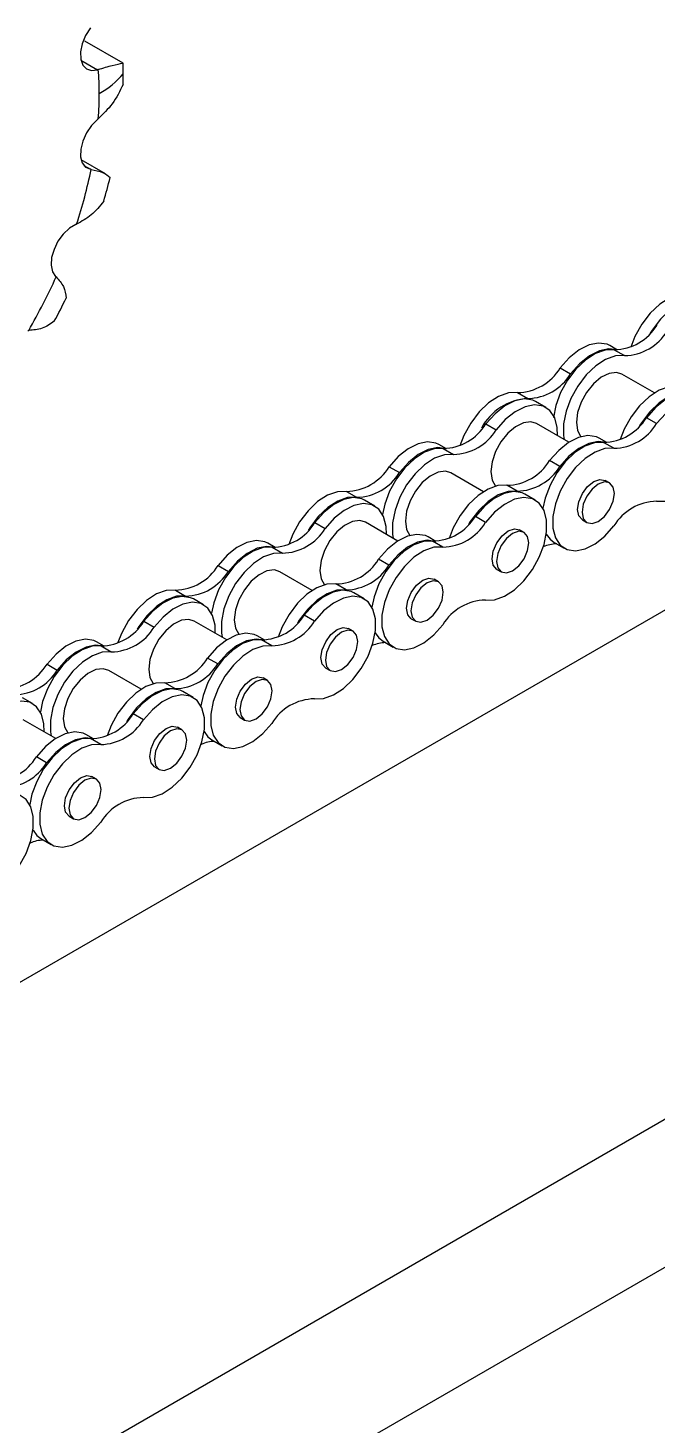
# Model space of a CAD drawing. Header units: metres. Extents: x 0 to 21025, y 0 to 14850.
# Drawn here: x 14241.8 to 14307.8, y 5407.3 to 5554 of the extents above; entities that cross this region are included whole.
import ezdxf

# ---------------------------------------------------------------- set-up
doc = ezdxf.new("R2010")
doc.units = ezdxf.units.M
doc.header["$LTSCALE"] = 25
doc.layers.add('SL4', color=4, linetype='Continuous')

msp = doc.modelspace()

# ---------------------------------------------------------------- linework, layer by layer
at = {"layer": 'SL4'}
for p, q in [((14239.99, 5399.793), (14908.207, 5785.547)), ((14920.057, 5776.834), (14246.725, 5388.128)), ((14193.692, 5426.521), (14752.134, 5748.903)), ((14251.784, 5550.313), (14247.763, 5552.634)), ((14247.347, 5550.626), (14249.087, 5549.621)), ((14249.923, 5538.684), (14247.368, 5540.159)), ((14247.651, 5539.575), (14248.352, 5539.17)), ((14303.681, 5520.189), (14302.881, 5520.651)), ((14303.349, 5520.217), (14304.424, 5519.597)), ((14297.676, 5518.307), (14298.751, 5517.687)), ((14307.565, 5515.683), (14304.158, 5517.65)), ((14293.186, 5515.715), (14294.261, 5515.095)), ((14296.158, 5514.163), (14295.083, 5514.784)), ((14307.798, 5512.464), (14306.723, 5513.085)), ((14289.878, 5512.441), (14290.953, 5511.82)), ((14298.585, 5510.499), (14295.178, 5512.466)), ((14285.72, 5509.821), (14284.921, 5510.282)), ((14302.565, 5510.465), (14301.765, 5510.926)), ((14303.308, 5509.872), (14302.233, 5510.493)), ((14285.388, 5509.849), (14286.463, 5509.228)), ((14279.716, 5507.939), (14280.791, 5507.319)), ((14289.605, 5505.315), (14286.198, 5507.282)), ((14297.635, 5507.963), (14296.56, 5508.583)), ((14293.145, 5505.371), (14292.07, 5505.991)), ((14302.858, 5506.229), (14302.392, 5506.498)), ((14275.226, 5505.347), (14276.3, 5504.726)), ((14278.197, 5503.795), (14277.123, 5504.415)), ((14295.042, 5504.439), (14293.967, 5505.06)), ((14271.918, 5502.072), (14272.993, 5501.452)), ((14280.624, 5500.131), (14277.218, 5502.098)), ((14289.837, 5502.096), (14288.763, 5502.716)), ((14293.878, 5501.045), (14293.412, 5501.314)), ((14299.994, 5502.344), (14300.46, 5502.075)), ((14267.76, 5499.452), (14266.96, 5499.914)), ((14284.604, 5500.096), (14283.805, 5500.558)), ((14285.347, 5499.504), (14284.272, 5500.124)), ((14297.028, 5499.99), (14298.103, 5499.369)), ((14267.428, 5499.48), (14268.503, 5498.86)), ((14261.755, 5497.571), (14262.83, 5496.95)), ((14271.644, 5494.947), (14268.237, 5496.913)), ((14279.675, 5497.594), (14278.6, 5498.215)), ((14291.014, 5497.16), (14291.479, 5496.891)), ((14275.185, 5495.002), (14274.11, 5495.623)), ((14284.897, 5495.861), (14284.432, 5496.13)), ((14257.265, 5494.979), (14258.34, 5494.358)), ((14260.237, 5493.427), (14259.162, 5494.047)), ((14277.082, 5494.071), (14276.007, 5494.691)), ((14253.957, 5491.704), (14255.032, 5491.083)), ((14262.664, 5489.762), (14259.257, 5491.729)), ((14271.877, 5491.728), (14270.802, 5492.348)), ((14282.033, 5491.975), (14282.499, 5491.707)), ((14266.644, 5489.728), (14265.844, 5490.19)), ((14267.387, 5489.136), (14266.312, 5489.756)), ((14275.917, 5490.677), (14275.452, 5490.946)), ((14279.068, 5489.621), (14280.142, 5489.001)), ((14249.799, 5489.084), (14249, 5489.545)), ((14249.467, 5489.112), (14250.542, 5488.491)), ((14243.795, 5487.202), (14244.87, 5486.582)), ((14261.714, 5487.226), (14260.639, 5487.846)), ((14273.053, 5486.791), (14273.519, 5486.522)), ((14253.684, 5484.578), (14250.277, 5486.545)), ((14257.224, 5484.634), (14256.149, 5485.254)), ((14266.937, 5485.493), (14266.471, 5485.761)), ((14259.121, 5483.702), (14258.046, 5484.323)), ((14242.276, 5483.058), (14241.202, 5483.679)), ((14244.703, 5479.394), (14241.297, 5481.361)), ((14253.916, 5481.359), (14252.842, 5481.98)), ((14264.073, 5481.607), (14264.539, 5481.338)), ((14248.683, 5479.36), (14247.884, 5479.821)), ((14249.426, 5478.767), (14248.351, 5479.388)), ((14257.957, 5480.308), (14257.491, 5480.577)), ((14261.107, 5479.253), (14262.182, 5478.633)), ((14243.754, 5476.858), (14242.679, 5477.478)), ((14255.093, 5476.423), (14255.558, 5476.154)), ((14248.976, 5475.124), (14248.511, 5475.393)), ((14246.112, 5471.239), (14246.578, 5470.97)), ((14243.147, 5468.885), (14244.221, 5468.264))]:
    msp.add_line(p, q, dxfattribs=at)
at = {"layer": 'SL4', "flags": 128}
for points in [[(14248.352, 5554.009), (14247.844, 5553.207), (14247.486, 5552.344), (14247.309, 5551.493), (14247.327, 5550.728), (14247.54, 5550.114), (14247.928, 5549.705), (14248.459, 5549.536), (14249.087, 5549.621)], [(14249.087, 5544.406), (14248.459, 5543.766), (14247.928, 5542.984), (14247.54, 5542.127), (14247.327, 5541.268), (14247.309, 5540.482), (14247.486, 5539.836), (14247.844, 5539.386), (14248.352, 5539.17)], [(14246.807, 5533.378), (14246.136, 5532.977), (14245.496, 5532.371), (14244.943, 5531.61), (14244.525, 5530.761), (14244.279, 5529.897), (14244.224, 5529.092), (14244.365, 5528.415), (14244.692, 5527.925)], [(14311.147, 5526.084), (14310.197, 5526.052), (14309.166, 5525.685), (14308.119, 5525.004), (14307.12, 5524.054), (14306.234, 5522.893), (14305.515, 5521.595), (14305.089, 5520.503)], [(14312.221, 5525.463), (14311.272, 5525.432), (14310.241, 5525.064), (14309.194, 5524.384), (14308.195, 5523.434), (14307.309, 5522.273), (14307.121, 5521.974)], [(14302.881, 5520.651), (14302.589, 5520.789), (14301.703, 5520.926), (14300.704, 5520.724), (14299.657, 5520.195), (14298.626, 5519.372), (14297.676, 5518.307)], [(14303.349, 5520.217), (14302.399, 5520.186), (14301.368, 5519.818), (14300.321, 5519.138), (14299.322, 5518.187), (14298.436, 5517.026), (14297.717, 5515.728), (14297.212, 5514.374), (14296.957, 5513.112)], [(14304.424, 5519.597), (14303.474, 5519.565), (14302.443, 5519.198), (14301.396, 5518.517), (14300.397, 5517.567), (14299.511, 5516.406), (14298.792, 5515.108), (14298.286, 5513.754), (14298.025, 5512.429), (14298.025, 5511.217), (14298.099, 5510.779)], [(14303.599, 5520.192), (14302.777, 5520.306), (14301.779, 5520.104), (14300.731, 5519.575), (14299.701, 5518.752), (14298.751, 5517.687)], [(14304.158, 5517.65), (14303.579, 5517.829), (14302.802, 5517.733), (14301.969, 5517.324), (14301.155, 5516.64), (14300.433, 5515.741), (14299.865, 5514.706), (14299.503, 5513.629), (14299.378, 5512.604)], [(14310.031, 5516.359), (14309.081, 5516.328), (14308.051, 5515.961), (14307.003, 5515.28), (14306.005, 5514.33), (14305.118, 5513.169), (14304.4, 5511.871), (14303.973, 5510.779)], [(14293.186, 5515.715), (14292.237, 5515.684), (14291.206, 5515.316), (14290.158, 5514.636), (14289.16, 5513.686), (14288.274, 5512.525), (14287.555, 5511.227), (14287.129, 5510.135)], [(14295.083, 5514.784), (14294.791, 5514.922), (14293.905, 5515.06), (14292.906, 5514.857), (14291.859, 5514.328), (14290.828, 5513.505), (14289.878, 5512.441)], [(14311.106, 5515.739), (14310.156, 5515.708), (14309.125, 5515.34), (14308.078, 5514.66), (14307.079, 5513.709), (14306.193, 5512.548), (14306.006, 5512.25)], [(14311.928, 5515.428), (14311.636, 5515.566), (14310.749, 5515.704), (14309.751, 5515.502), (14308.703, 5514.972), (14307.672, 5514.15), (14306.723, 5513.085)], [(14307.798, 5504.305), (14308.747, 5504.336), (14309.778, 5504.703), (14310.826, 5505.384), (14311.824, 5506.334), (14312.71, 5507.495), (14313.429, 5508.793), (14313.935, 5510.147), (14314.196, 5511.472), (14314.196, 5512.684), (14313.935, 5513.707), (14313.429, 5514.477), (14312.71, 5514.946), (14311.824, 5515.083), (14310.826, 5514.881), (14309.778, 5514.352), (14308.747, 5513.529), (14307.798, 5512.464)], [(14297.378, 5511.196), (14297.351, 5512.04), (14297.09, 5513.063), (14296.584, 5513.833), (14295.866, 5514.302), (14294.979, 5514.439), (14293.981, 5514.237), (14292.934, 5513.708), (14291.903, 5512.885), (14290.953, 5511.82)], [(14295.178, 5512.466), (14294.598, 5512.645), (14293.821, 5512.549), (14292.989, 5512.14), (14292.175, 5511.456), (14291.452, 5510.557), (14290.885, 5509.522), (14290.522, 5508.445), (14290.398, 5507.42)], [(14299.378, 5512.604), (14299.503, 5511.723), (14299.848, 5511.083)], [(14284.921, 5510.282), (14284.628, 5510.42), (14283.742, 5510.558), (14282.744, 5510.356), (14281.696, 5509.827), (14280.665, 5509.004), (14279.716, 5507.939)], [(14302.233, 5510.493), (14301.283, 5510.461), (14300.253, 5510.094), (14299.205, 5509.414), (14298.207, 5508.463), (14297.32, 5507.302), (14296.602, 5506.004), (14296.096, 5504.65), (14295.864, 5503.568)], [(14301.765, 5510.926), (14301.473, 5511.065), (14300.587, 5511.202), (14299.588, 5511), (14298.541, 5510.471), (14297.51, 5509.648), (14296.56, 5508.583)], [(14302.483, 5510.467), (14301.662, 5510.582), (14300.663, 5510.379), (14299.616, 5509.85), (14298.585, 5509.027), (14297.635, 5507.963)], [(14285.388, 5509.849), (14284.439, 5509.817), (14283.408, 5509.45), (14282.36, 5508.769), (14281.362, 5507.819), (14280.476, 5506.658), (14279.757, 5505.36), (14279.251, 5504.006), (14279.019, 5502.924)], [(14286.463, 5509.228), (14285.514, 5509.197), (14284.483, 5508.829), (14283.435, 5508.149), (14282.437, 5507.198), (14281.55, 5506.038), (14280.832, 5504.739), (14280.326, 5503.385), (14280.065, 5502.061), (14280.065, 5500.849), (14280.139, 5500.411)], [(14285.638, 5509.823), (14284.817, 5509.937), (14283.819, 5509.735), (14282.771, 5509.206), (14281.74, 5508.383), (14280.791, 5507.319)], [(14303.308, 5509.872), (14302.358, 5509.841), (14301.327, 5509.473), (14300.28, 5508.793), (14299.281, 5507.843), (14298.395, 5506.682), (14297.676, 5505.384), (14297.171, 5504.029), (14296.91, 5502.705), (14296.91, 5501.493), (14297.171, 5500.47), (14297.676, 5499.7), (14298.395, 5499.231), (14299.281, 5499.094), (14300.28, 5499.296), (14301.327, 5499.825), (14302.358, 5500.648), (14303.308, 5501.712)], [(14286.198, 5507.282), (14285.618, 5507.461), (14284.841, 5507.364), (14284.009, 5506.956), (14283.195, 5506.272), (14282.472, 5505.372), (14281.904, 5504.338), (14281.542, 5503.261), (14281.418, 5502.236)], [(14290.398, 5507.42), (14290.522, 5506.539), (14290.868, 5505.899)], [(14292.07, 5505.991), (14291.121, 5505.96), (14290.09, 5505.592), (14289.042, 5504.912), (14288.044, 5503.961), (14287.158, 5502.801), (14286.439, 5501.502), (14286.013, 5500.41)], [(14299.497, 5503.442), (14299.626, 5504.266), (14299.994, 5505.114), (14300.544, 5505.856), (14301.193, 5506.379), (14301.842, 5506.605), (14302.392, 5506.498)], [(14299.963, 5503.173), (14300.092, 5502.498), (14300.459, 5502.075), (14301.01, 5501.968), (14301.659, 5502.194), (14302.308, 5502.717), (14302.858, 5503.46), (14303.226, 5504.307), (14303.355, 5505.131), (14303.226, 5505.806), (14302.858, 5506.229), (14302.308, 5506.336), (14301.659, 5506.111), (14301.01, 5505.587), (14300.459, 5504.845), (14300.092, 5503.997), (14299.963, 5503.173)], [(14275.226, 5505.347), (14274.276, 5505.315), (14273.245, 5504.948), (14272.198, 5504.268), (14271.199, 5503.317), (14270.313, 5502.156), (14269.594, 5500.858), (14269.168, 5499.766)], [(14276.3, 5504.726), (14275.351, 5504.695), (14274.32, 5504.328), (14273.273, 5503.647), (14272.274, 5502.697), (14271.388, 5501.536), (14271.2, 5501.237)], [(14277.123, 5504.415), (14276.83, 5504.554), (14275.944, 5504.691), (14274.946, 5504.489), (14273.898, 5503.96), (14272.867, 5503.137), (14271.918, 5502.072)], [(14293.145, 5505.371), (14292.196, 5505.339), (14291.165, 5504.972), (14290.117, 5504.291), (14289.119, 5503.341), (14288.233, 5502.18), (14288.045, 5501.882)], [(14293.967, 5505.06), (14293.675, 5505.198), (14292.789, 5505.335), (14291.79, 5505.133), (14290.743, 5504.604), (14289.712, 5503.781), (14288.763, 5502.716)], [(14289.837, 5493.936), (14290.787, 5493.968), (14291.818, 5494.335), (14292.865, 5495.015), (14293.864, 5495.966), (14294.75, 5497.127), (14295.469, 5498.425), (14295.974, 5499.779), (14296.235, 5501.104), (14296.235, 5502.316), (14295.974, 5503.339), (14295.469, 5504.109), (14294.75, 5504.577), (14293.864, 5504.715), (14292.865, 5504.513), (14291.818, 5503.984), (14290.787, 5503.161), (14289.837, 5502.096)], [(14279.418, 5500.827), (14279.391, 5501.672), (14279.13, 5502.695), (14278.624, 5503.465), (14277.905, 5503.933), (14277.019, 5504.071), (14276.021, 5503.869), (14274.973, 5503.339), (14273.942, 5502.517), (14272.993, 5501.452)], [(14299.994, 5502.344), (14299.994, 5502.344), (14299.626, 5502.767), (14299.497, 5503.442)], [(14277.218, 5502.098), (14276.638, 5502.277), (14275.861, 5502.18), (14275.028, 5501.772), (14274.215, 5501.087), (14273.492, 5500.188), (14272.924, 5499.154), (14272.562, 5498.076), (14272.438, 5497.052)], [(14281.418, 5502.236), (14281.542, 5501.354), (14281.887, 5500.714)], [(14290.517, 5498.258), (14290.646, 5499.082), (14291.014, 5499.929), (14291.564, 5500.672), (14292.213, 5501.195), (14292.862, 5501.421), (14293.412, 5501.314)], [(14266.96, 5499.914), (14266.668, 5500.052), (14265.782, 5500.19), (14264.783, 5499.987), (14263.736, 5499.458), (14262.705, 5498.635), (14261.755, 5497.571)], [(14284.272, 5500.124), (14283.323, 5500.093), (14282.292, 5499.725), (14281.244, 5499.045), (14280.246, 5498.095), (14279.36, 5496.934), (14278.641, 5495.636), (14278.135, 5494.282), (14277.904, 5493.2)], [(14283.805, 5500.558), (14283.513, 5500.696), (14282.626, 5500.834), (14281.628, 5500.632), (14280.58, 5500.102), (14279.549, 5499.28), (14278.6, 5498.215)], [(14284.523, 5500.099), (14283.701, 5500.213), (14282.703, 5500.011), (14281.655, 5499.482), (14280.624, 5498.659), (14279.675, 5497.594)], [(14290.982, 5497.989), (14291.112, 5497.314), (14291.479, 5496.891), (14292.029, 5496.784), (14292.678, 5497.01), (14293.328, 5497.533), (14293.878, 5498.275), (14294.245, 5499.123), (14294.374, 5499.947), (14294.245, 5500.622), (14293.878, 5501.045), (14293.328, 5501.152), (14292.678, 5500.926), (14292.029, 5500.403), (14291.479, 5499.661), (14291.112, 5498.813), (14290.982, 5497.989)], [(14296.206, 5500.861), (14296.602, 5500.32), (14297.028, 5499.99)], [(14267.428, 5499.48), (14266.478, 5499.449), (14265.447, 5499.081), (14264.4, 5498.401), (14263.401, 5497.451), (14262.515, 5496.29), (14261.796, 5494.991), (14261.291, 5493.637), (14261.059, 5492.555)], [(14268.503, 5498.86), (14267.553, 5498.828), (14266.522, 5498.461), (14265.475, 5497.781), (14264.476, 5496.83), (14263.59, 5495.669), (14262.871, 5494.371), (14262.365, 5493.017), (14262.104, 5491.692), (14262.104, 5490.48), (14262.178, 5490.043)], [(14267.678, 5499.455), (14266.856, 5499.569), (14265.858, 5499.367), (14264.81, 5498.838), (14263.78, 5498.015), (14262.83, 5496.95)], [(14285.347, 5499.504), (14284.398, 5499.472), (14283.367, 5499.105), (14282.319, 5498.425), (14281.321, 5497.474), (14280.435, 5496.313), (14279.716, 5495.015), (14279.21, 5493.661), (14278.949, 5492.336), (14278.949, 5491.124), (14279.21, 5490.101), (14279.716, 5489.331), (14280.435, 5488.863), (14281.321, 5488.725), (14282.319, 5488.927), (14283.367, 5489.457), (14284.398, 5490.279), (14285.347, 5491.344)], [(14268.237, 5496.913), (14267.658, 5497.092), (14266.881, 5496.996), (14266.048, 5496.587), (14265.234, 5495.903), (14264.512, 5495.004), (14263.944, 5493.97), (14263.582, 5492.892), (14263.457, 5491.867)], [(14272.438, 5497.052), (14272.562, 5496.17), (14272.907, 5495.53)], [(14291.014, 5497.16), (14291.014, 5497.16), (14290.646, 5497.583), (14290.517, 5498.258)], [(14274.11, 5495.623), (14273.16, 5495.591), (14272.13, 5495.224), (14271.082, 5494.543), (14270.084, 5493.593), (14269.197, 5492.432), (14268.479, 5491.134), (14268.052, 5490.042)], [(14281.537, 5493.074), (14281.666, 5493.898), (14282.033, 5494.745), (14282.584, 5495.487), (14283.233, 5496.011), (14283.882, 5496.237), (14284.432, 5496.13)], [(14282.002, 5492.805), (14282.131, 5492.13), (14282.499, 5491.707), (14283.049, 5491.6), (14283.698, 5491.825), (14284.347, 5492.349), (14284.897, 5493.091), (14285.265, 5493.939), (14285.394, 5494.763), (14285.265, 5495.438), (14284.897, 5495.861), (14284.347, 5495.968), (14283.698, 5495.742), (14283.049, 5495.219), (14282.499, 5494.476), (14282.131, 5493.629), (14282.002, 5492.805)], [(14257.265, 5494.979), (14256.316, 5494.947), (14255.285, 5494.58), (14254.237, 5493.899), (14253.239, 5492.949), (14252.353, 5491.788), (14251.634, 5490.49), (14251.208, 5489.398)], [(14258.34, 5494.358), (14257.391, 5494.327), (14256.36, 5493.959), (14255.312, 5493.279), (14254.314, 5492.328), (14253.427, 5491.168), (14253.24, 5490.869)], [(14259.162, 5494.047), (14258.87, 5494.185), (14257.984, 5494.323), (14256.985, 5494.121), (14255.938, 5493.592), (14254.907, 5492.769), (14253.957, 5491.704)], [(14275.185, 5495.002), (14274.235, 5494.971), (14273.204, 5494.603), (14272.157, 5493.923), (14271.158, 5492.973), (14270.272, 5491.812), (14270.085, 5491.513)], [(14276.007, 5494.691), (14275.715, 5494.83), (14274.828, 5494.967), (14273.83, 5494.765), (14272.782, 5494.236), (14271.751, 5493.413), (14270.802, 5492.348)], [(14271.877, 5483.568), (14272.826, 5483.599), (14273.857, 5483.967), (14274.905, 5484.647), (14275.903, 5485.598), (14276.789, 5486.758), (14277.508, 5488.057), (14278.014, 5489.411), (14278.275, 5490.735), (14278.275, 5491.947), (14278.014, 5492.97), (14277.508, 5493.741), (14276.789, 5494.209), (14275.903, 5494.347), (14274.905, 5494.144), (14273.857, 5493.615), (14272.826, 5492.792), (14271.877, 5491.728)], [(14261.457, 5490.459), (14261.43, 5491.303), (14261.169, 5492.326), (14260.663, 5493.096), (14259.945, 5493.565), (14259.058, 5493.702), (14258.06, 5493.5), (14257.012, 5492.971), (14255.982, 5492.148), (14255.032, 5491.083)], [(14282.033, 5491.975), (14282.033, 5491.975), (14281.666, 5492.399), (14281.537, 5493.074)], [(14259.257, 5491.729), (14258.677, 5491.908), (14257.9, 5491.812), (14257.068, 5491.403), (14256.254, 5490.719), (14255.531, 5489.82), (14254.964, 5488.786), (14254.601, 5487.708), (14254.477, 5486.683)], [(14263.457, 5491.867), (14263.582, 5490.986), (14263.927, 5490.346)], [(14272.556, 5487.889), (14272.685, 5488.713), (14273.053, 5489.561), (14273.603, 5490.303), (14274.252, 5490.827), (14274.901, 5491.053), (14275.452, 5490.946)], [(14249, 5489.545), (14248.707, 5489.684), (14247.821, 5489.821), (14246.823, 5489.619), (14245.775, 5489.09), (14244.744, 5488.267), (14243.795, 5487.202)], [(14266.312, 5489.756), (14265.362, 5489.725), (14264.332, 5489.357), (14263.284, 5488.677), (14262.286, 5487.726), (14261.399, 5486.565), (14260.681, 5485.267), (14260.175, 5483.913), (14259.943, 5482.831)], [(14265.844, 5490.19), (14265.552, 5490.328), (14264.666, 5490.465), (14263.667, 5490.263), (14262.62, 5489.734), (14261.589, 5488.911), (14260.639, 5487.846)], [(14266.562, 5489.731), (14265.741, 5489.845), (14264.742, 5489.643), (14263.695, 5489.114), (14262.664, 5488.291), (14261.714, 5487.226)], [(14273.022, 5487.621), (14273.151, 5486.946), (14273.519, 5486.522), (14274.069, 5486.416), (14274.718, 5486.641), (14275.367, 5487.165), (14275.917, 5487.907), (14276.285, 5488.755), (14276.414, 5489.579), (14276.285, 5490.254), (14275.917, 5490.677), (14275.367, 5490.784), (14274.718, 5490.558), (14274.069, 5490.034), (14273.519, 5489.292), (14273.151, 5488.445), (14273.022, 5487.621)], [(14278.246, 5490.493), (14278.641, 5489.952), (14279.068, 5489.621)], [(14249.467, 5489.112), (14248.518, 5489.08), (14247.487, 5488.713), (14246.439, 5488.033), (14245.441, 5487.082), (14244.555, 5485.921), (14243.836, 5484.623), (14243.33, 5483.269), (14243.098, 5482.187)], [(14250.542, 5488.491), (14249.593, 5488.46), (14248.562, 5488.092), (14247.514, 5487.412), (14246.516, 5486.462), (14245.629, 5485.301), (14244.911, 5484.003), (14244.405, 5482.649), (14244.144, 5481.324), (14244.144, 5480.112), (14244.218, 5479.674)], [(14249.717, 5489.086), (14248.896, 5489.201), (14247.898, 5488.999), (14246.85, 5488.469), (14245.819, 5487.647), (14244.87, 5486.582)], [(14267.387, 5489.136), (14266.437, 5489.104), (14265.406, 5488.737), (14264.359, 5488.056), (14263.36, 5487.106), (14262.474, 5485.945), (14261.755, 5484.647), (14261.25, 5483.293), (14260.989, 5481.968), (14260.989, 5480.756), (14261.25, 5479.733), (14261.755, 5478.963), (14262.474, 5478.494), (14263.36, 5478.357), (14264.359, 5478.559), (14265.406, 5479.088), (14266.437, 5479.911), (14267.387, 5480.976)], [(14250.277, 5486.545), (14249.697, 5486.724), (14248.92, 5486.628), (14248.088, 5486.219), (14247.274, 5485.535), (14246.551, 5484.636), (14245.983, 5483.601), (14245.621, 5482.524), (14245.497, 5481.499)], [(14254.477, 5486.683), (14254.601, 5485.802), (14254.947, 5485.162)], [(14273.053, 5486.791), (14273.053, 5486.791), (14272.685, 5487.214), (14272.556, 5487.889)], [(14256.149, 5485.254), (14255.2, 5485.223), (14254.169, 5484.855), (14253.121, 5484.175), (14252.123, 5483.225), (14251.237, 5482.064), (14250.518, 5480.766), (14250.092, 5479.674)], [(14263.576, 5482.705), (14263.705, 5483.529), (14264.073, 5484.377), (14264.623, 5485.119), (14265.272, 5485.643), (14265.921, 5485.868), (14266.471, 5485.761)], [(14264.042, 5482.436), (14264.171, 5481.761), (14264.538, 5481.338), (14265.089, 5481.231), (14265.738, 5481.457), (14266.387, 5481.981), (14266.937, 5482.723), (14267.305, 5483.571), (14267.434, 5484.395), (14267.305, 5485.069), (14266.937, 5485.493), (14266.387, 5485.6), (14265.738, 5485.374), (14265.089, 5484.85), (14264.538, 5484.108), (14264.171, 5483.26), (14264.042, 5482.436)], [(14257.224, 5484.634), (14256.275, 5484.602), (14255.244, 5484.235), (14254.196, 5483.555), (14253.198, 5482.604), (14252.312, 5481.443), (14252.124, 5481.145)], [(14258.046, 5484.323), (14257.754, 5484.461), (14256.868, 5484.599), (14255.869, 5484.396), (14254.822, 5483.867), (14253.791, 5483.044), (14252.842, 5481.98)], [(14253.916, 5473.199), (14254.866, 5473.231), (14255.897, 5473.598), (14256.944, 5474.279), (14257.943, 5475.229), (14258.829, 5476.39), (14259.548, 5477.688), (14260.053, 5479.042), (14260.314, 5480.367), (14260.314, 5481.579), (14260.053, 5482.602), (14259.548, 5483.372), (14258.829, 5483.841), (14257.943, 5483.978), (14256.944, 5483.776), (14255.897, 5483.247), (14254.866, 5482.424), (14253.916, 5481.359)], [(14243.497, 5480.091), (14243.47, 5480.935), (14243.209, 5481.958), (14242.703, 5482.728), (14241.984, 5483.197), (14241.098, 5483.334), (14240.1, 5483.132), (14239.052, 5482.603), (14238.021, 5481.78), (14237.072, 5480.715)], [(14264.073, 5481.607), (14264.073, 5481.607), (14263.705, 5482.03), (14263.576, 5482.705)], [(14245.497, 5481.499), (14245.621, 5480.618), (14245.966, 5479.978)], [(14248.351, 5479.388), (14247.402, 5479.356), (14246.371, 5478.989), (14245.323, 5478.308), (14244.325, 5477.358), (14243.439, 5476.197), (14242.72, 5474.899), (14242.214, 5473.545), (14241.983, 5472.463)], [(14247.884, 5479.821), (14247.592, 5479.959), (14246.705, 5480.097), (14245.707, 5479.895), (14244.659, 5479.366), (14243.628, 5478.543), (14242.679, 5477.478)], [(14248.601, 5479.362), (14247.78, 5479.476), (14246.782, 5479.274), (14245.734, 5478.745), (14244.703, 5477.922), (14243.754, 5476.858)], [(14254.596, 5477.521), (14254.725, 5478.345), (14255.093, 5479.193), (14255.643, 5479.935), (14256.292, 5480.459), (14256.941, 5480.684), (14257.491, 5480.577)], [(14255.061, 5477.252), (14255.191, 5476.577), (14255.558, 5476.154), (14256.108, 5476.047), (14256.757, 5476.273), (14257.407, 5476.797), (14257.957, 5477.539), (14258.324, 5478.386), (14258.453, 5479.21), (14258.324, 5479.885), (14257.957, 5480.308), (14257.407, 5480.415), (14256.757, 5480.19), (14256.108, 5479.666), (14255.558, 5478.924), (14255.191, 5478.076), (14255.061, 5477.252)], [(14260.285, 5480.124), (14260.681, 5479.583), (14261.107, 5479.253)], [(14249.426, 5478.767), (14248.477, 5478.736), (14247.446, 5478.368), (14246.398, 5477.688), (14245.4, 5476.737), (14244.514, 5475.577), (14243.795, 5474.278), (14243.289, 5472.924), (14243.028, 5471.6), (14243.028, 5470.388), (14243.289, 5469.364), (14243.795, 5468.594), (14244.514, 5468.126), (14245.4, 5467.988), (14246.398, 5468.191), (14247.446, 5468.72), (14248.477, 5469.543), (14249.426, 5470.607)], [(14255.093, 5476.423), (14255.093, 5476.423), (14254.725, 5476.846), (14254.596, 5477.521)], [(14245.616, 5472.337), (14245.745, 5473.161), (14246.112, 5474.008), (14246.663, 5474.751), (14247.312, 5475.274), (14247.961, 5475.5), (14248.511, 5475.393)], [(14246.081, 5472.068), (14246.21, 5471.393), (14246.578, 5470.97), (14247.128, 5470.863), (14247.777, 5471.089), (14248.426, 5471.612), (14248.976, 5472.355), (14249.344, 5473.202), (14249.473, 5474.026), (14249.344, 5474.701), (14248.976, 5475.124), (14248.426, 5475.231), (14247.777, 5475.006), (14247.128, 5474.482), (14246.578, 5473.74), (14246.21, 5472.892), (14246.081, 5472.068)], [(14235.956, 5462.831), (14236.905, 5462.863), (14237.936, 5463.23), (14238.984, 5463.91), (14239.982, 5464.861), (14240.868, 5466.022), (14241.587, 5467.32), (14242.093, 5468.674), (14242.354, 5469.998), (14242.354, 5471.211), (14242.093, 5472.234), (14241.587, 5473.004), (14240.868, 5473.472), (14239.982, 5473.61), (14238.984, 5473.408), (14237.936, 5472.878), (14236.905, 5472.056), (14235.956, 5470.991)], [(14246.112, 5471.239), (14246.112, 5471.239), (14245.745, 5471.662), (14245.616, 5472.337)], [(14242.325, 5469.756), (14242.72, 5469.215), (14243.147, 5468.885)]]:
    msp.add_lwpolyline(points, dxfattribs=at)
at = {"layer": 'SL4'}
for centre, radius, start, end in [((14215.108, 5549.207), 36.693, 359.99249, 1.72651), ((14252.173, 5540.016), 10.088, 107.27975, 107.81197), ((14217.921, 5547.151), 31.355, 359.94756, 4.56954), ((14244.89, 5555.019), 9.033, 299.04532, 319.90875), ((14213.168, 5549.207), 38.632, 358.31738, 359.99287), ((14213.448, 5547.151), 35.827, 355.72534, 359.95411), ((14236.647, 5559.335), 19.433, 309.80446, 310.14824), ((14198.546, 5549.385), 50.921, 341.72409, 348.41288), ((14247.439, 5533.403), 5.839, 80.2347, 81.001), ((14194.84, 5551.794), 57.187, 343.77857, 346.35839), ((14242.163, 5544.299), 11.868, 293.03868, 293.51627), ((14188.985, 5552.872), 61.11, 329.93061, 335.85297), ((14241.011, 5523.957), 5.413, 46.34362, 47.14968), ((14184.097, 5555.699), 68.635, 331.74964, 334.03393), ((14241.947, 5528.876), 6.623, 268.63483, 269.33941), ((14303.239, 5525.592), 5.376, 271.17027, 328.82435), ((14304.314, 5524.972), 5.376, 271.17027, 328.82435), ((14293.076, 5521.091), 5.376, 271.17027, 328.82435), ((14294.151, 5520.47), 5.376, 271.17027, 328.82435), ((14294.579, 5509.248), 5.855, 93.11014, 152.07322), ((14302.123, 5515.868), 5.376, 271.17027, 328.82435), ((14285.278, 5515.224), 5.376, 271.17027, 328.82435), ((14286.353, 5514.603), 5.376, 271.17027, 328.82435), ((14303.198, 5515.248), 5.376, 271.17027, 328.82435), ((14275.116, 5510.722), 5.376, 271.17027, 328.82435), ((14276.191, 5510.102), 5.376, 271.17027, 328.82435), ((14291.961, 5511.366), 5.376, 271.17027, 328.82435), ((14293.035, 5510.746), 5.376, 271.17027, 328.82435), ((14307.908, 5498.929), 5.376, 91.17027, 148.82435), ((14267.318, 5504.855), 5.376, 271.17027, 328.82435), ((14268.393, 5504.235), 5.376, 271.17027, 328.82435), ((14284.163, 5505.5), 5.376, 271.17027, 328.82435), ((14285.237, 5504.879), 5.376, 271.17027, 328.82435), ((14297.332, 5496.385), 3.446, 90.48433, 114.65197), ((14257.155, 5500.354), 5.376, 271.17027, 328.82435), ((14258.23, 5499.733), 5.376, 271.17027, 328.82435), ((14274, 5500.998), 5.376, 271.17027, 328.82435), ((14275.075, 5500.377), 5.376, 271.17027, 328.82435), ((14289.947, 5488.561), 5.376, 91.17027, 148.82435), ((14249.357, 5494.487), 5.376, 271.17027, 328.82435), ((14250.432, 5493.867), 5.376, 271.17027, 328.82435), ((14266.202, 5495.131), 5.376, 271.17027, 328.82435), ((14267.277, 5494.511), 5.376, 271.17027, 328.82435), ((14279.372, 5486.016), 3.446, 90.48433, 114.65197), ((14239.195, 5489.985), 5.376, 271.17027, 328.82435), ((14256.04, 5490.63), 5.376, 271.17027, 328.82435), ((14257.114, 5490.009), 5.376, 271.17027, 328.82435), ((14240.27, 5489.365), 5.376, 271.17027, 328.82435), ((14271.987, 5478.193), 5.376, 91.17027, 148.82435), ((14248.242, 5484.763), 5.376, 271.17027, 328.82435), ((14249.316, 5484.142), 5.376, 271.17027, 328.82435), ((14261.411, 5475.648), 3.446, 90.48435, 114.6523), ((14238.079, 5480.261), 5.376, 271.17027, 328.82435), ((14239.154, 5479.641), 5.376, 271.17027, 328.82435), ((14254.026, 5467.824), 5.376, 91.17027, 148.82435), ((14243.451, 5465.279), 3.446, 90.4843, 114.65129)]:
    msp.add_arc(centre, radius, start, end, dxfattribs=at)
for points, knots in [([(14249.176, 5549.649), (14249.693, 5549.806), (14250.758, 5550.128), (14251.435, 5550.25), (14251.784, 5550.313)], [0, 0, 0, 0, 0.4847248, 1, 1, 1, 1]), ([(14251.784, 5548.073), (14251.435, 5547.37), (14250.758, 5546.006), (14249.693, 5544.979), (14249.176, 5544.481)], [0, 0, 0, 0, 0.5152541, 1, 1, 1, 1]), ([(14248.429, 5539.157), (14248.862, 5539.062), (14249.756, 5538.865), (14250.19, 5538.496), (14250.413, 5538.306)], [0, 0, 0, 0, 0.484736, 1, 1, 1, 1]), ([(14249.75, 5535.818), (14249.337, 5535.298), (14248.536, 5534.287), (14247.433, 5533.701), (14246.898, 5533.417)], [0, 0, 0, 0, 0.5152562, 1, 1, 1, 1]), ([(14244.747, 5527.873), (14245.042, 5527.539), (14245.65, 5526.85), (14245.752, 5526.057), (14245.804, 5525.648)], [0, 0, 0, 0, 0.4847365, 1, 1, 1, 1]), ([(14244.557, 5523.212), (14244.149, 5522.925), (14243.356, 5522.369), (14242.355, 5522.291), (14241.87, 5522.253)], [0, 0, 0, 0, 0.5152637, 1, 1, 1, 1])]:
    msp.add_open_spline(points, degree=3, knots=knots, dxfattribs=at)

doc.saveas('drawing.dxf')
